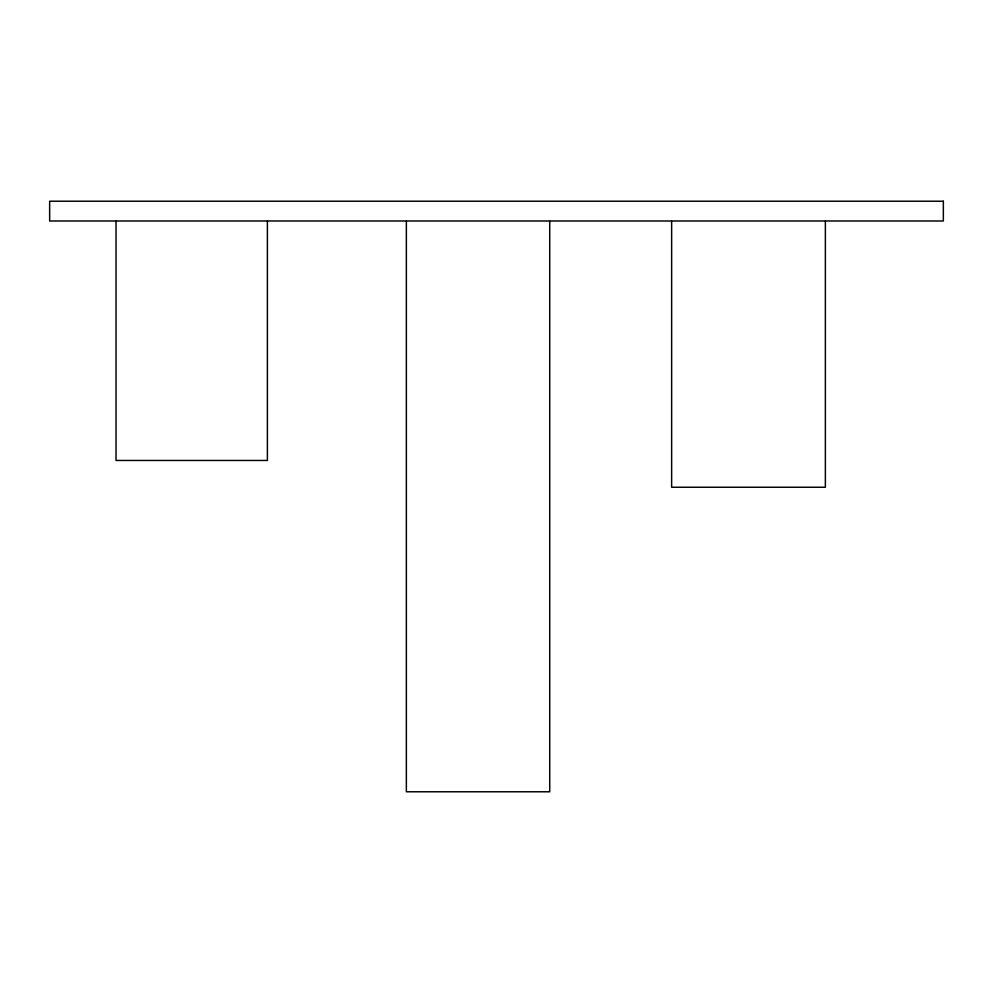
<?xml version="1.0" encoding="UTF-8"?>
<svg xmlns="http://www.w3.org/2000/svg" width="993" height="993" viewBox="0 0 993 993"><rect width="100%" height="100%" fill="white"/><g stroke="black" fill="none" stroke-linecap="round" stroke-linejoin="round"><path stroke-width="1.49" d="M825.369 221.327L825.369 487.24L671.628 487.24L671.628 221.327M549.725 221.377L549.725 791.781L406.36 791.781L406.36 221.377M267.39 221.29L267.39 460.454L116.032 460.454L116.032 221.29M943.35 201.219L49.65 201.219L49.65 220.992L943.35 220.992L943.35 201.219"/></g></svg>
